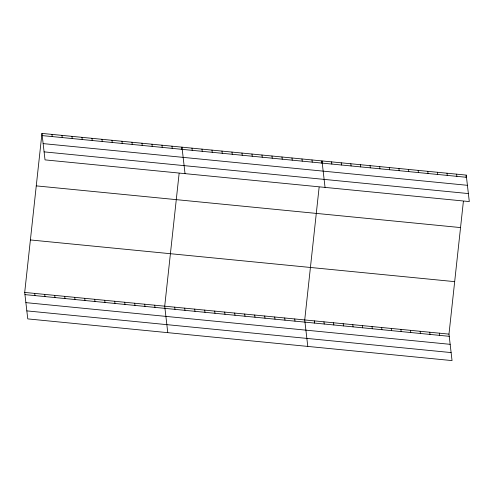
<?xml version="1.0" encoding="UTF-8"?>
<svg xmlns="http://www.w3.org/2000/svg" width="494" height="494" viewBox="0 0 494 494"><rect width="100%" height="100%" fill="white"/><g stroke="black" fill="none" stroke-linecap="round" stroke-linejoin="round"><path stroke-width="0.74" d="M463.391 201.342L448.978 334.117L452.041 360.595L27.763 318.896L24.7 292.423L41.959 133.405L466.237 175.104L469.3 201.577L45.022 159.883L41.959 133.405M179.124 173.406L164.712 306.181L167.775 332.653M181.73 149.355L181.971 147.169L185.034 173.641M319.136 187.164L304.724 319.945L307.787 346.418M321.742 163.113L321.983 160.927L325.046 187.399M466.003 177.29L466.237 175.104M42.212 135.603L466.49 177.297M43.139 143.612L467.417 185.312M44.096 151.868L468.374 193.568M36.26 185.88L460.544 227.58M30.393 239.948L454.678 281.642M24.7 292.423L448.978 334.117M24.953 294.615L449.231 336.315M25.879 302.631L450.164 344.324M26.837 310.887L451.115 352.58M456.623 174.16L456.876 176.352M447.002 173.215L447.255 175.407M437.388 172.27L437.641 174.462M427.767 171.325L428.02 173.518M439.364 333.172L439.617 335.37M418.152 170.381L418.406 172.573M429.749 332.227L430.002 334.426M408.532 169.436L408.791 171.628M420.128 331.283L420.382 333.481M398.917 168.491L399.171 170.683M410.514 330.338L410.767 332.53M389.303 167.54L389.556 169.738M400.893 329.393L401.147 331.585M379.682 166.595L379.935 168.794M391.279 328.448L391.532 330.64M370.068 165.651L370.321 167.849M381.658 327.503L381.918 329.696M360.447 164.706L360.706 166.904M372.044 326.559L372.297 328.751M350.833 163.761L351.086 165.959M362.429 325.614L362.682 327.806M341.218 162.816L341.471 165.008M352.809 324.669L353.062 326.861M331.598 161.871L331.851 164.064M343.194 323.724L343.447 325.916M333.574 322.78L333.833 324.972M311.98 159.945L312.233 162.137M323.959 321.835L324.212 324.027M301.982 158.963L302.235 161.155M314.345 320.89L314.598 323.082M291.979 157.981L292.232 160.173M281.975 156.993L282.235 159.192M294.727 318.957L294.98 321.156M271.978 156.011L272.231 158.21M284.723 317.975L284.976 320.174M261.974 155.03L262.228 157.222M274.72 316.994L274.979 319.186M251.977 154.048L252.23 156.24M264.722 316.012L264.975 318.204M241.974 153.066L242.227 155.258M254.719 315.03L254.972 317.222M231.976 152.084L232.229 154.276M244.721 314.048L244.975 316.24M221.973 151.096L222.226 153.294M234.718 313.06L234.971 315.258M211.969 150.114L212.229 152.313M224.721 312.078L224.974 314.277M201.972 149.132L202.225 151.325M214.717 311.097L214.97 313.289M191.968 148.151L192.222 150.343M204.714 310.115L204.973 312.307M194.716 309.133L194.969 311.325M171.968 146.187L172.221 148.379M184.713 308.151L184.966 310.343M161.97 145.199L162.223 147.397M174.715 307.163L174.969 309.361M151.967 144.217L152.22 146.415M141.963 143.235L142.216 145.427M154.715 305.199L154.968 307.392M131.966 142.253L132.219 144.446M144.711 304.218L144.964 306.41M121.962 141.272L122.216 143.464M134.708 303.236L134.961 305.428M111.965 140.29L112.218 142.482M124.71 302.254L124.963 304.446M101.962 139.302L102.215 141.5M114.707 301.266L114.96 303.464M91.958 138.32L92.217 140.518M104.709 300.284L104.963 302.482M81.961 137.338L82.214 139.53M94.706 299.302L94.959 301.494M71.957 136.356L72.21 138.548M84.702 298.32L84.962 300.513M61.96 135.375L62.213 137.567M74.705 297.339L74.958 299.531M51.956 134.393L52.21 136.585M64.702 296.357L64.955 298.549M54.704 295.369L54.958 297.567M44.701 294.387L44.954 296.585M34.704 293.405L34.957 295.597"/></g></svg>
